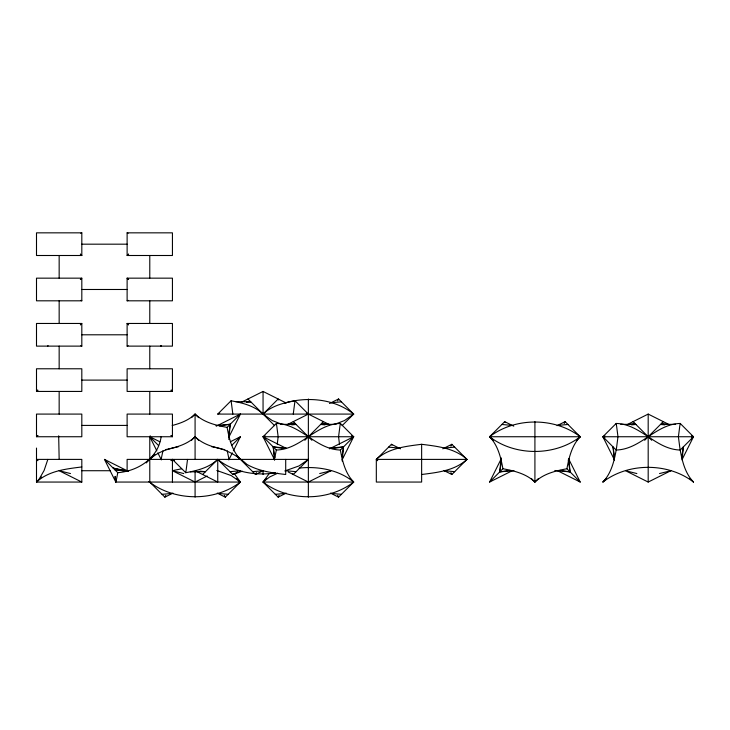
<?xml version="1.0" encoding="UTF-8"?>
<svg xmlns="http://www.w3.org/2000/svg" width="730" height="730" viewBox="0 0 730 730"><rect width="100%" height="100%" fill="white"/><g stroke="black" fill="none" stroke-linecap="round" stroke-linejoin="round"><path stroke-width="1.09" d="M228.828 439.506L230.233 424.258L216.071 425.553M342.206 461.068L343.501 446.906L329.349 448.211M501.072 457.728L499.767 471.881L513.929 470.585M682.13 459.982L683.335 446.906L681.856 456.67M187.537 459.398L186.141 470.166A120.45 85.173 90 0 1 185.73 472.693C197.109 470.64 209.172 467.674 217.741 459.398C233.381 472.219 255.847 476.079 275.456 472.839M293.259 414.083L294.655 403.316A120.45 85.173 -90 0 1 295.066 400.788C283.687 402.841 271.624 405.816 263.055 414.083C254.478 405.816 242.424 402.841 231.036 400.788L217.741 414.083L353.676 414.083L338.565 398.981L329.504 403.517M277.245 444.159L278.157 436.741L276.761 425.973A120.45 85.173 90 0 0 276.351 423.446C301.335 424.176 315.397 449.306 340.372 450.036L353.676 436.741L340.372 423.446C315.397 424.176 301.335 449.306 276.351 450.036L263.055 436.741L276.351 423.446M228.919 432.936L230.233 424.258L219.383 425.891M342.032 456.67L343.501 446.906L332.661 448.548M501.081 463.203L499.767 471.881L509.531 470.412M115.805 482.055L115.085 476.389L115.796 482.055L104.463 459.398L117.758 472.693L116.873 477.411A81.067 57.323 -90 0 1 115.805 482.055L240.398 482.055L234.376 473.743M162.936 450.802L161.175 459.152M276.351 450.036L274.453 459.152M568.643 458.896L580.222 482.055L566.927 468.751C568.98 457.372 571.946 445.309 580.222 436.741L565.12 421.639L557.063 425.663M47.842 459.398L44.11 470.467L39.447 478.624A37.303 26.371 -90 0 1 36.5 482.055L81.815 482.055L81.815 459.398L36.5 459.398L37.741 460.63M161.175 436.494C158.291 458.102 138.18 471.014 117.758 472.693M172.937 493.124L164.88 497.157L149.778 482.055L149.778 436.741L150.252 435.801M164.88 497.157L165.82 495.268M228.819 437.243L240.398 414.083L216.235 426.165M228.819 459.9L232.341 452.855M233.344 450.839L240.398 436.741L230.324 441.778M233.317 473.56L232.843 474.5L217.741 459.398L202.639 474.5M236.849 455.849L255.5 474.5L256.44 472.611M269.069 473.743L263.055 482.055L278.157 497.157L279.097 495.268M337.625 400.87L338.565 398.981M342.096 459.9L353.676 436.741L351.659 435.737M450.903 446.185L451.843 444.296L466.945 459.398L451.843 474.5L443.785 470.476M512.761 470.476L489.602 482.055L501.181 458.896M564.18 423.528L565.12 421.639M682.422 458.896L693.5 436.741L680.205 423.446C655.221 424.176 641.159 449.306 616.175 450.036L602.88 436.741L616.175 423.446C641.159 424.176 655.221 449.306 680.205 450.036L693.5 436.741L691.483 435.737M680.205 423.446A120.45 85.173 -90 0 0 679.794 425.973L678.398 436.741L679.794 447.508A120.45 85.173 -90 0 0 680.205 450.036C682.249 461.424 685.224 473.478 693.5 482.055C668.142 462.446 628.238 462.446 602.88 482.055C611.156 473.478 614.131 461.424 616.175 450.036A120.45 85.173 90 0 0 616.585 447.508L617.981 436.741L616.585 425.973A120.45 85.173 90 0 0 616.175 423.446M80.574 279.389L81.815 278.157L36.5 278.157L36.5 300.815L81.815 300.815L81.815 278.157L80.337 279.535M128.361 254.259L127.12 255.5L127.12 232.843L172.435 232.843L172.435 255.5L127.12 255.5L128.599 254.122M80.574 324.704L81.815 323.463L36.5 323.463L36.5 346.12L81.815 346.12L81.815 323.463L80.337 324.841M37.531 390.349A37.303 26.371 -90 0 1 36.5 391.435L81.815 391.435L81.815 368.778L36.5 368.778L36.5 391.435L37.741 390.194M37.741 435.5L36.5 436.741L36.5 414.083L81.815 414.083L81.815 436.741L36.5 436.741L37.86 435.5M36.5 448.065L36.5 482.055L41.583 476.964M146.228 462.948L154.86 454.306M191.534 417.633L195.083 414.083C203.652 422.36 215.715 425.334 227.103 427.378L240.398 414.083M171.194 460.63L172.435 459.398L174.443 460.402M191.534 440.29L195.083 436.741C202.456 443.94 212.667 447.079 222.513 449.178M231.693 445.446L240.398 436.741M282.574 424.55L272.244 420.562L263.055 414.083L278.157 398.981L278.623 399.93M217.239 493.124L225.296 497.157L240.398 482.055L236.849 478.506M266.596 478.506L263.055 482.055C288.405 501.656 328.317 501.656 353.676 482.055C345.399 473.478 342.425 461.424 340.372 450.036M304.812 440.29L323.463 421.639M127.12 470.722L127.12 459.398L308.361 459.398L293.259 474.5L292.785 473.56M342.105 425.654L353.676 414.083C334.723 398.826 307.458 396.326 284.581 403.051M330.517 493.124L338.565 497.157L353.676 482.055L350.126 478.506M400.496 448.822L391.435 444.296L376.324 459.398L376.324 482.055L421.639 482.055L421.639 444.296C405.907 446.295 388.488 448.12 376.324 459.398L377.565 460.63M513.765 426.165L504.704 421.639L489.602 436.741C497.878 445.309 500.853 457.372 502.897 468.751L489.602 482.055M502.897 468.751C514.285 470.804 526.348 473.779 534.917 482.055L538.466 478.506M576.673 440.29L580.222 436.741C554.864 417.131 514.96 417.131 489.602 436.741L493.152 440.29M602.88 482.055L606.429 478.506M644.645 440.29L663.296 421.639M198.633 417.633L195.083 414.083C188.878 420.197 180.474 423.363 172.189 425.49M531.367 478.506L534.917 482.055C543.485 473.779 555.548 470.804 566.927 468.751M36.5 391.435L37.86 390.194M36.5 482.055C48.654 470.777 66.083 468.952 81.815 466.945M149.778 459.398C157.498 451.906 168.219 448.777 178.503 446.705M171.075 460.63L172.435 459.398L185.73 472.693M353.676 414.083L344.487 420.562L334.148 424.55M308.361 459.398L299.172 465.877L284.81 470.959M421.639 444.296C437.37 446.295 454.79 448.12 466.945 459.398C454.79 470.667 437.37 472.492 421.639 474.5M80.866 233.317L81.815 232.843L81.815 255.5L36.5 255.5L36.5 232.843L81.815 232.843M127.12 300.815L172.435 300.815L172.435 278.157L127.12 278.157L127.12 300.815L128.06 300.34M127.12 346.12L172.435 346.12L172.435 323.463L127.12 323.463L127.12 346.12L128.06 345.646M217.741 414.083L219.757 413.08M241.904 402.002L263.055 391.435L286.215 403.015M265.063 435.737L263.055 436.741L274.635 459.9M287.219 424.659L308.361 414.083L295.066 400.788M207.165 476.015L195.083 482.055L172.435 470.722L183.759 473.56M237.88 471.981L232.843 474.5L242.287 471.197M255.5 474.5L263.557 470.476M329.504 448.822L353.676 436.741L263.055 436.741L286.215 448.32M278.157 497.157L286.215 493.124M331.52 470.476L308.361 482.055L288.222 471.981M442.781 448.822L451.843 444.296M604.896 435.737L602.88 436.741L614.459 459.9M627.043 424.659L648.185 414.083L669.337 424.659M691.483 437.745L693.5 436.741L602.88 436.741L604.896 437.745M636.861 473.56L625.537 470.722L648.185 482.055L671.345 470.476M277.701 473.195L269.698 476.964L263.055 482.055L353.676 482.055C338.93 469.773 317.751 465.986 299.099 468.122M319.685 473.56L331.018 470.722M659.519 473.56L670.843 470.722M289.801 424.468L294.92 423.291L287.319 424.44M629.625 424.468L634.744 423.291M173.329 470.485L181.633 468.788M167.663 449.178C177.5 447.079 187.71 443.94 195.083 436.741L198.633 440.29M165.372 449.625L166.896 449.324M148.829 481.581C174.415 501.455 214.693 501.966 240.398 482.055L231.209 475.577L216.846 470.485M246.421 402.212L250.782 401.819L235.626 401.655M291.735 424.869L296.088 424.468L280.94 424.303M631.559 424.869L635.921 424.468L620.765 424.303M331.018 402.759L341.403 401.819M557.565 425.417L567.958 424.468M444.296 448.065L454.68 447.125M230.014 471.671L240.398 470.722M252.671 471.671L263.055 470.722L263.055 474.5M162.042 494.32L172.435 493.38M275.32 494.32L285.704 493.38M335.791 424.303L320.634 424.468L324.987 424.869M675.615 424.303L660.458 424.468L664.82 424.869M190.32 471.836L205.468 471.671L200.029 471.169M81.815 244.176L127.12 244.176M81.815 289.481L127.12 289.481M81.815 334.796L127.12 334.796M81.815 380.102L127.12 380.102M171.404 390.349A37.303 26.371 -90 0 0 172.435 391.435L127.12 391.435L127.12 368.778L172.435 368.778L172.435 391.435L171.075 390.194M81.815 425.417L127.12 425.417M466.945 459.398L376.324 459.398L377.684 460.63M81.815 470.722L110.13 470.722M501.875 424.468L512.259 425.417M388.597 447.125L398.981 448.065M444.296 470.722L454.68 471.671M285.704 470.722L296.088 471.671M331.018 493.38L341.403 494.32M217.741 493.38L228.125 494.32M554.809 470.485L570.057 471.881L568.852 458.814M286.288 448.111L273.221 446.906L274.425 459.982M127.704 470.768L114.637 469.563L125.478 471.206M329.403 424.44L321.811 423.291L326.921 424.468M560.293 470.412L570.057 471.881L568.25 459.955M284.07 448.548L273.221 446.906L274.863 457.756M223.27 449.324L224.804 449.625M211.673 446.705C225.251 448.476 237.058 455.511 247.05 464.481C258.794 471.178 272.491 472.93 285.704 474.5L285.704 459.398M128.608 471.261L113.168 468.103L125.879 471.334M661.635 423.291L666.755 424.468M70.481 473.56L59.157 470.722L81.815 482.055M127.12 232.843L128.06 233.317M557.063 470.476L580.222 482.055M80.866 300.34L81.815 300.815M306.345 413.08L329.504 424.659M80.866 345.646L81.815 346.12M156.822 450.839L149.778 436.741L159.843 441.778M195.585 470.978L217.741 482.055L217.741 459.398M104.463 459.398L126.618 470.476M171.075 435.5L172.435 436.741L172.435 414.083L127.12 414.083L127.12 436.741L172.435 436.741L171.194 435.5M36.5 459.398L37.86 460.63M128.599 279.535L127.12 278.157L128.361 279.389M80.337 254.122L81.815 255.5L80.574 254.259M128.599 324.841L127.12 323.463L128.361 324.704M633.083 421.639L651.735 440.29M689.95 478.506L693.5 482.055M293.259 421.639L311.911 440.29M247.945 398.981L274.617 425.654M171.194 390.194L172.435 391.435M149.778 436.741L158.483 445.446M240.398 459.398C232.122 450.83 229.147 438.766 227.103 427.378M504.704 421.639L505.178 422.579M450.903 472.611L451.843 474.5M391.435 444.296L391.901 445.236M337.625 495.268L338.565 497.157M224.347 495.268L225.296 497.157M157.835 452.855L161.357 459.9M58.683 435.801L59.157 459.398M228.992 459.152L227.24 450.802M614.523 456.67L613.045 446.906L614.249 459.982M339.477 444.159L338.565 436.741L339.961 425.973A120.45 85.173 -90 0 1 340.372 423.446M232.843 414.083L231.446 403.316A120.45 85.173 -90 0 0 231.036 400.788M648.185 414.083L648.185 482.055M534.917 421.639L534.917 482.055M308.361 398.981L308.361 497.157M263.055 391.435L263.055 414.083M195.083 414.083L195.083 459.115M195.083 471.261L195.083 497.157M172.435 459.398L172.435 482.055M149.778 255.5L149.778 278.157M149.778 300.815L149.778 323.463M149.778 346.12L149.778 368.778M149.778 391.435L149.778 414.083M59.157 255.5L59.157 278.157M59.157 300.815L59.157 323.463M59.157 346.12L59.157 368.778M59.157 391.435L59.157 414.083M47.988 345.546A81.067 57.323 -90 0 1 47.842 346.12M580.222 436.741C554.864 456.35 514.96 456.35 489.602 436.741L580.222 436.741M160.947 345.546A81.067 57.323 90 0 0 161.093 346.12A81.067 57.323 -90 0 1 160.947 345.546"/></g></svg>
